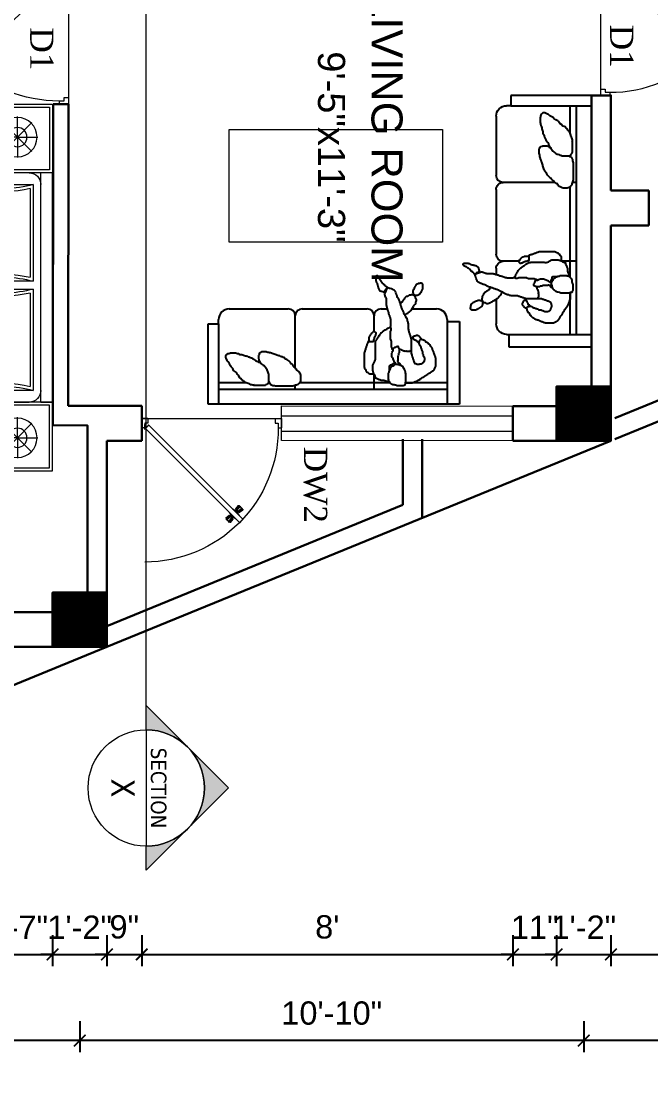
# Model space of a CAD drawing. Header units: inches. Extents: x -4737 to 13205, y 2479 to 13285.
# Drawn here: x -1993.8 to -1831.4, y 11170.8 to 11443 of the extents above; entities that cross this region are included whole.
import ezdxf
from ezdxf.enums import TextEntityAlignment as Align

# ---------------------------------------------------------------- set-up
doc = ezdxf.new("R2010")
doc.units = ezdxf.units.IN
doc.header["$MEASUREMENT"] = 0
doc.linetypes.add('HIDDEN2', pattern=[0.1875, 0.125, -0.0625])
for name, color, linetype, lineweight in [('A-FURN', 9, 'Continuous', 5), ('hatch-.09', 8, 'Continuous', 9), ('interior wall', 10, 'Continuous', 13), ('Label', 7, 'Continuous', 13), ('ns_DIMS', 1, 'Continuous', 0), ('ns_DIMS @ 1', 1, 'Continuous', 0), ('ns_TEXT', 7, 'Continuous', 13), ('PUERTAS', 7, 'Continuous', 9), ('Text', 7, 'Continuous', 13), ('WALL', 12, 'Continuous', 30), ('wall2', 1, 'Continuous', 15), ('windoow', 4, 'Continuous', 5)]:
    doc.layers.add(name, color=color, linetype=linetype, lineweight=lineweight)
doc.layers.add('furniture', color=253, linetype='Continuous')
doc.styles.add('arial 1000', font='arial.ttf')
doc.styles.add('dim', font='arial.ttf', dxfattribs={"height": 7})
doc.styles.get("Standard").update_dxf_attribs({"font": 'arial.ttf'})
doc.styles.add('Tahoma', font='tahoma.ttf')
doc.dimstyles.new("1-8'", dxfattribs={"dimtxt": 6, "dimasz": 3, "dimexe": 3, "dimexo": 6, "dimgap": 4, "dimtad": 1, "dimdec": 0, "dimzin": 0, "dimdsep": 46, "dimlunit": 4, "dimtxsty": 'arial 1000', "dimblk": 'ARCHTICK', "dimcen": 8, "dimdle": 3, "dimclrt": 7, "dimazin": 0, "dimtfac": 1, "dimtdec": 0, "dimtix": 1, "dimtmove": 2, "dimatfit": 3, "dimfxl": 5, "dimfxlon": 1, "dimarcsym": 0})

# ---------------------------------------------------------------- blocks, each defined once
blk = doc.blocks.new('A$C3AED30AC')
at = {"layer": 'A-FURN', "color": 147, "linetype": 'ByBlock'}
for p, q in [((0, 1532.2), (0, 1982.2)), ((0, 1982.2), (450, 1982.2)), ((450, 1982.2), (1949.6, 1982.2)), ((450, 1982.2), (450, 1532.2)), ((450, 1906), (450, 1982.2)), ((1949.6, 1982.2), (1949.6, 1532.2)), ((2399.6, 1982.2), (1949.6, 1982.2)), ((2399.6, 1532.2), (2399.6, 1982.2)), ((450, 1906), (1949.6, 1906)), ((450, 155.2), (450, 1829.8)), ((1949.6, 1829.8), (1949.6, 159)), ((450, 1532.2), (0, 1532.2)), ((1949.6, 1532.2), (2399.6, 1532.2)), ((1869.6, 79), (526.2, 79))]:
    blk.add_line(p, q, dxfattribs=at)
at = {"layer": 'A-FURN', "color": 8}
for p, q in [((20, 1552.2), (20, 1962.2)), ((20, 1962.2), (430, 1962.2)), ((430, 1962.2), (430, 1552.2)), ((1969.6, 1962.2), (1969.6, 1552.2)), ((2379.6, 1962.2), (1969.6, 1962.2)), ((2379.6, 1552.2), (2379.6, 1962.2)), ((430, 1552.2), (20, 1552.2)), ((1969.6, 1552.2), (2379.6, 1552.2))]:
    blk.add_line(p, q, dxfattribs=at)
at = {"layer": 'A-FURN', "color": 5, "linetype": 'ByBlock'}
for p, q in [((216, 1752.2), (216, 1886.6)), ((2183.6, 1752.2), (2183.6, 1886.6)), ((216, 1752.2), (121, 1847.2)), ((216, 1752.2), (311.1, 1847.2)), ((526.2, 1855.2), (526.2, 1499.6)), ((1189.3, 1855.2), (526.2, 1855.2)), ((1189.3, 1499.6), (1189.3, 1855.2)), ((1873.4, 1855.2), (1240.1, 1855.2)), ((1240.1, 1855.2), (1240.1, 1499.6)), ((1873.4, 1499.6), (1873.4, 1855.2)), ((2183.6, 1752.2), (2088.5, 1847.2)), ((2183.6, 1752.2), (2278.6, 1847.2)), ((216, 1752.2), (81.7, 1752.2)), ((216, 1752.2), (121, 1657.2)), ((216, 1752.2), (216, 1752.2)), ((216, 1752.2), (216, 1752.2)), ((216, 1752.2), (216, 1752.2)), ((216, 1752.2), (350.4, 1752.2)), ((216, 1752.2), (216, 1617.8)), ((216, 1752.2), (311.1, 1657.2)), ((2183.6, 1752.2), (2049.2, 1752.2)), ((2183.6, 1752.2), (2088.5, 1657.2)), ((2183.6, 1752.2), (2317.9, 1752.2)), ((2183.6, 1752.2), (2183.6, 1752.2)), ((2183.6, 1752.2), (2183.6, 1752.2)), ((2183.6, 1752.2), (2183.6, 1752.2)), ((2183.6, 1752.2), (2278.6, 1657.2)), ((2183.6, 1752.2), (2183.6, 1617.8)), ((526.2, 1499.6), (1189.3, 1499.6)), ((1240.1, 1499.6), (1873.4, 1499.6)), ((1573.7, 1448.8), (1949.6, 1448.8)), ((996, 1263.6), (1949.6, 1263.6))]:
    blk.add_line(p, q, dxfattribs=at)
at = {"layer": 'A-FURN', "color": 9}
for p, q in [((1163.2, 1835.2), (552.3, 1835.2)), ((1847.3, 1835.2), (1266.2, 1835.2)), ((552.3, 1519.6), (1163.2, 1519.6)), ((1266.2, 1519.6), (1847.3, 1519.6))]:
    blk.add_line(p, q, dxfattribs=at)
at = {"layer": 'A-FURN', "color": 8, "linetype": 'Continuous'}
for p, q in [((1067, 1245.2), (1067, 79)), ((1079, 1252.8), (1079, 79)), ((1335, 1263.6), (1335, 79)), ((1347, 1263.6), (1347, 79)), ((1359, 1263.6), (1359, 79)), ((1372.1, 1263.6), (1372.1, 79)), ((1384.1, 1263.6), (1384.1, 79)), ((1639.9, 1263.6), (1639.9, 79)), ((1651.9, 1263.6), (1651.9, 79)), ((1663.9, 1263.6), (1663.9, 79)), ((1676.9, 1263.6), (1676.9, 79)), ((1688.9, 1263.6), (1688.9, 79)), ((1029.9, 1223.1), (1029.9, 79)), ((1041.9, 1230), (1041.9, 79)), ((1053.9, 1237.2), (1053.9, 79)), ((722, 1114.6), (722, 79)), ((734, 1114.6), (734, 79)), ((746, 1114.6), (746, 79)), ((759.1, 1117.1), (759.1, 79)), ((771.1, 1120.2), (771.1, 79)), ((450, 983.2), (1949.6, 983.2)), ((450, 971.2), (1949.6, 971.2)), ((450, 959.2), (1949.6, 959.2)), ((450, 949.8), (1949.6, 949.8)), ((450, 937.8), (1949.6, 937.8)), ((450, 713), (1949.6, 713)), ((450, 701), (1949.6, 701)), ((450, 689), (1949.6, 689)), ((450, 679.6), (1949.6, 679.6)), ((450, 667.6), (1949.6, 667.6)), ((450, 431.1), (1949.6, 431.1)), ((450, 419.1), (1949.6, 419.1)), ((450, 407.1), (1949.6, 407.1)), ((450, 397.7), (1949.6, 397.7)), ((450, 385.7), (1949.6, 385.7))]:
    blk.add_line(p, q, dxfattribs=at)
at = {"layer": 'A-FURN', "color": 5, "linetype": 'ByBlock'}
for centre, radius in [((216, 1752.2), 128.5), ((2183.6, 1752.2), 128.5), ((216, 1752.2), 62.8), ((2183.6, 1752.2), 62.8)]:
    blk.add_circle(centre, radius, dxfattribs=at)
at = {"layer": 'A-FURN', "color": 147, "linetype": 'ByBlock'}
for centre, radius, start, end in [((526.2, 1829.8), 76.2, 90, 180), ((1873.4, 1829.8), 76.2, 0, 90), ((526.2, 155.2), 76.2, 180, 270), ((1869.6, 159), 80, 270, 0)]:
    blk.add_arc(centre, radius, start, end, dxfattribs=at)
at = {"layer": 'A-FURN', "color": 5, "linetype": 'ByBlock'}
for centre, radius, start, end in [((-83.4, 1677.4), 635, 343.7398, 16.2602), ((1798.9, 1677.4), 635, 163.73979, 196.26021), ((630.5, 1677.4), 635, 343.7398, 16.2602), ((2483, 1677.4), 635, 163.73979, 196.26021), ((193.9, 4688.5), 3422.4, 274.28895, 287.24996), ((1638.5, 177.4), 1271.4, 90.35642, 119.03891), ((1572.9, -870.3), 2319.1, 89.98014, 99.03119), ((485.1, 1886.5), 802.9, 267.49694, 311.91323)]:
    blk.add_arc(centre, radius, start, end, dxfattribs=at)
at = {"layer": 'A-FURN', "color": 9}
for centre, start, end in [((-83.4, 1677.4), 346.05939, 13.94061), ((1798.9, 1677.4), 166.05939, 193.94061), ((630.5, 1677.4), 346.05939, 13.94061), ((2483, 1677.4), 166.05939, 193.94061)]:
    blk.add_arc(centre, 655, start, end, dxfattribs=at)
blk = doc.blocks.new('3ft')
at = {"layer": 'PUERTAS', "color": 2}
for p, q in [((1.01, 2.52), (25.23, 26.74)), ((26.05, 25.92), (1.77, 1.64)), ((21.99, 26.11), (21.98, 26.13)), ((26.05, 25.92), (25.23, 26.74)), ((25.42, 22.68), (25.43, 22.67)), ((0, 2.4), (0, 0)), ((0.72, 2.4), (0, 2.4)), ((1.6, 0), (0, 0)), ((0.72, 1.52), (0.72, 2.44)), ((0.8, 1.52), (0.72, 1.52)), ((0.8, 1.52), (0.8, 2.41)), ((0.8, 1.2), (0.8, 1.52)), ((1.6, 1.2), (0.8, 1.2)), ((1.57, 1.84), (0.94, 2.47)), ((1.63, 1.89), (0.97, 2.55)), ((1.63, 1.89), (1.57, 1.84)), ((1.77, 1.64), (1.57, 1.84)), ((1.6, 0), (1.6, 1.2)), ((34.4, 0), (34.4, 1.2)), ((34.4, 1.2), (35.2, 1.2)), ((34.4, 0), (36, 0)), ((35.2, 1.2), (35.2, 2.4)), ((35.2, 2.4), (36, 2.4)), ((36, 0), (36, 2.4))]:
    blk.add_line(p, q, dxfattribs=at)
at = {"layer": 'PUERTAS', "color": 8}
for p, q in [((22.57, 24.94), (21.65, 25.68)), ((22.63, 24.99), (21.69, 25.75)), ((22.74, 25.1), (21.84, 25.9)), ((22.13, 26.28), (21.98, 26.13)), ((22.88, 25.24), (22.01, 26.06)), ((22.13, 26.28), (22.27, 26.42)), ((22.29, 26.41), (22.27, 26.42)), ((23.16, 25.52), (22.34, 26.39)), ((23.3, 25.66), (22.5, 26.56)), ((23.41, 25.77), (22.65, 26.71)), ((22.69, 24.32), (23.02, 24.83)), ((23.46, 25.83), (22.72, 26.75)), ((22.95, 24.96), (22.84, 25.07)), ((22.98, 24.99), (22.86, 25.1)), ((23.03, 25.04), (22.91, 25.15)), ((22.91, 24.53), (23.1, 24.91)), ((23.11, 25.12), (22.99, 25.23)), ((23.13, 24.76), (23.18, 24.99)), ((23.28, 25.3), (23.17, 25.41)), ((23.36, 25.37), (23.25, 25.49)), ((23.31, 24.94), (23.28, 25.08)), ((23.41, 25.43), (23.3, 25.54)), ((23.46, 25.09), (23.32, 25.13)), ((23.44, 25.45), (23.33, 25.56)), ((23.64, 25.27), (23.41, 25.22)), ((23.87, 25.49), (23.49, 25.3)), ((24.08, 25.71), (23.57, 25.38)), ((24.8, 24.56), (24.61, 24.18)), ((25.02, 24.77), (24.68, 24.26)), ((23.63, 23.38), (24.14, 23.72)), ((23.84, 23.6), (24.22, 23.79)), ((24.07, 23.82), (24.3, 23.88)), ((24.25, 24), (24.39, 23.97)), ((24.25, 23.26), (24.99, 22.34)), ((24.27, 23.64), (24.38, 23.53)), ((24.3, 23.67), (24.41, 23.56)), ((24.3, 23.32), (25.06, 22.38)), ((24.35, 23.72), (24.46, 23.61)), ((24.4, 24.15), (24.43, 24.01)), ((24.41, 23.43), (25.2, 22.53)), ((24.43, 23.8), (24.54, 23.69)), ((24.58, 24.33), (24.52, 24.1)), ((24.55, 23.57), (25.37, 22.7)), ((24.6, 23.97), (24.72, 23.86)), ((24.68, 24.05), (24.79, 23.94)), ((24.73, 24.1), (24.85, 23.99)), ((24.76, 24.13), (24.87, 24.02)), ((24.83, 23.85), (25.7, 23.03)), ((24.97, 23.99), (25.87, 23.2)), ((25.08, 24.1), (26.02, 23.34)), ((25.14, 24.15), (26.06, 23.41)), ((25.58, 22.82), (25.43, 22.67)), ((25.58, 22.82), (25.73, 22.97)), ((25.72, 22.98), (25.73, 22.97)), ((0, 0), (36, 0))]:
    blk.add_line(p, q, dxfattribs=at)
at = {"layer": 'PUERTAS', "color": 1}
for p, q in [((21.67, 25.73), (22.17, 26.23)), ((22.49, 24.95), (21.67, 25.61)), ((21.7, 25.82), (22.14, 26.26)), ((21.73, 25.79), (21.7, 25.82)), ((22.58, 26.7), (22.14, 26.26)), ((22.67, 26.73), (22.17, 26.23)), ((22.61, 26.67), (22.58, 26.7)), ((22.6, 24.96), (23.02, 25.38)), ((22.61, 24.25), (22.92, 24.72)), ((22.7, 25.07), (22.71, 25.06)), ((23.45, 25.91), (22.79, 26.73)), ((22.82, 25.06), (23.08, 25.32)), ((22.94, 24.95), (22.83, 25.07)), ((22.92, 24.72), (22.92, 24.72)), ((22.93, 24.94), (23.19, 25.21)), ((22.93, 24.84), (22.93, 24.83)), ((23.44, 25.81), (23.02, 25.38)), ((23.34, 25.58), (23.08, 25.32)), ((23.46, 25.47), (23.19, 25.21)), ((23.33, 25.7), (23.34, 25.69)), ((23.45, 25.46), (23.33, 25.57)), ((23.57, 25.47), (23.57, 25.47)), ((24.15, 25.79), (23.68, 25.48)), ((23.68, 25.48), (23.68, 25.48)), ((24.27, 25.78), (24.26, 25.79)), ((25.1, 24.84), (24.79, 24.38)), ((25.09, 24.96), (25.1, 24.95)), ((22.62, 24.13), (22.61, 24.14)), ((23.44, 23.31), (23.45, 23.3)), ((23.56, 23.3), (24.03, 23.61)), ((24.03, 23.61), (24.03, 23.62)), ((24.14, 23.62), (24.14, 23.62)), ((24.25, 23.62), (24.51, 23.89)), ((24.26, 23.29), (24.69, 23.71)), ((24.26, 23.63), (24.37, 23.52)), ((24.26, 23.18), (24.92, 22.37)), ((24.37, 23.52), (24.63, 23.77)), ((24.37, 23.4), (24.37, 23.4)), ((24.78, 24.15), (24.51, 23.89)), ((24.89, 24.03), (24.63, 23.77)), ((25.11, 24.14), (24.69, 23.71)), ((24.77, 24.14), (24.88, 24.03)), ((24.79, 24.38), (24.78, 24.37)), ((24.78, 24.26), (24.78, 24.26)), ((25, 24.03), (25, 24.03)), ((25.04, 22.36), (25.54, 22.86)), ((25.1, 22.42), (25.13, 22.39)), ((25.13, 22.39), (25.57, 22.83)), ((25.22, 24.14), (26.03, 23.48)), ((26.04, 23.37), (25.54, 22.86)), ((26.01, 23.27), (25.57, 22.83)), ((25.98, 23.3), (26.01, 23.27))]:
    blk.add_line(p, q, dxfattribs=at)
at = {"layer": 'PUERTAS', "color": 2}
for radius in [0.155, 0.0752]:
    blk.add_circle((0.82, 2.56), radius, dxfattribs=at)
at = {"layer": 'PUERTAS', "color": 8}
blk.add_arc((0.82, 2.56), 34.38, 359.7285, 90.0333, dxfattribs=at)
at = {"layer": 'PUERTAS', "color": 1}
for centre, start, end in [((22.54, 25.01), 231.0764, 315), ((22.73, 26.68), 38.9236, 135), ((22.77, 25.12), 225, 315), ((22.99, 24.89), 135, 219.7428), ((22.87, 24.78), 315, 39.7428), ((23.28, 25.63), 315, 45), ((23.39, 25.86), 315, 38.9236), ((23.51, 25.41), 50.2572, 135), ((23.62, 25.53), 230.2572, 315), ((24.2, 25.73), 45, 135), ((25.04, 24.89), 315, 45), ((22.67, 24.2), 135, 225), ((23.51, 23.36), 225, 315), ((24.09, 23.56), 50.2572, 135), ((24.2, 23.68), 230.2572, 315), ((24.32, 23.23), 135, 218.9236), ((24.42, 23.46), 135, 225), ((24.84, 24.31), 135, 219.7428), ((24.72, 24.21), 315, 39.7428), ((24.94, 23.98), 45, 135), ((24.98, 22.42), 218.9236, 315), ((25.17, 24.08), 51.0764, 135), ((25.98, 23.42), 315, 51.0764)]:
    blk.add_arc(centre, 0.08, start, end, dxfattribs=at)
blk = doc.blocks.new('*U36')
at = {"color": 3}
blk.add_blockref('3ft', (0, 0), dxfattribs=at)
blk = doc.blocks.new('*U20')
at = {"layer": 'furniture'}
for p, q in [((33.88, 8.71), (105.88, 8.71)), ((33.88, -14.98), (33.88, 8.71)), ((37.47, -14.98), (37.47, 8.71)), ((102.92, -14.33), (102.92, 8.71)), ((105.88, 8.71), (105.88, -14.33)), ((37.47, 4.47), (102.92, 4.47)), ((58.38, 4.47), (58.38, 0.21)), ((80.97, 4.47), (80.97, 3.23)), ((37.47, 2.64), (49.4, 2.64)), ((53.77, 2.64), (79.7, 2.64)), ((88.32, 2.64), (88.61, 2.64)), ((94.94, 2.64), (102.92, 2.64)), ((80.97, -1.69), (80.97, -16.56)), ((58.38, -12.07), (58.38, -16.56)), ((37.47, -14.98), (33.88, -14.98)), ((37.47, -15.56), (37.47, -14.98)), ((105.88, -14.33), (102.92, -14.33)), ((102.92, -14.33), (102.92, -15.56)), ((47.52, -18.56), (40.47, -18.56)), ((56.38, -18.56), (54.61, -18.56)), ((78.97, -18.56), (60.38, -18.56)), ((99.92, -18.56), (82.97, -18.56))]:
    blk.add_line(p, q, dxfattribs=at)
for points in [[(49.41, 2.68), (49.35, 2.5), (49.3, 2.28), (49.24, 2.05), (49.24, 0), (49.35, -0.23), (49.41, -0.46), (49.52, -0.8), (49.58, -1.03), (49.69, -1.25), (49.75, -1.48), (49.87, -1.54), (49.98, -1.77), (50.09, -1.82), (50.09, -1.94), (50.21, -2.05), (50.32, -2.17), (50.43, -2.22), (50.55, -2.28), (50.66, -2.34), (50.78, -2.39), (50.89, -2.39), (51, -2.45), (51.12, -2.51), (51.23, -2.51), (51.34, -2.56), (51.46, -2.56), (51.63, -2.62), (51.74, -2.68), (52.31, -2.68), (52.43, -2.62), (52.65, -2.51), (52.77, -2.39), (52.99, -2.22), (53.11, -2.22), (53.22, -2.17), (53.34, -2.05), (53.45, -1.99), (53.56, -1.88), (53.62, -1.77), (53.73, -1.54), (53.91, -1.25), (53.96, -1.08), (54.08, -0.86), (54.13, -0.63), (54.13, -0.4), (54.3, -0.17), (54.3, 1.59), (54.25, 1.82), (54.25, 2.05), (54.13, 2.11), (54.08, 2.22), (53.96, 2.45), (53.91, 2.56), (53.79, 2.62), (53.68, 2.73), (53.45, 2.9), (53.22, 3.02), (52.99, 3.07), (52.6, 3.07), (52.37, 3.13), (52.2, 3.19), (51.97, 3.3), (51.8, 3.36), (50.04, 3.36), (49.81, 3.24), (49.69, 3.19), (49.58, 3.19), (49.47, 3.13), (49.41, 2.68)], [(88.54, 2.26), (88.41, 2.4), (88.34, 2.6), (88.28, 2.73), (88.08, 3), (87.94, 3.13), (87.81, 3.13), (87.61, 3.27), (87.41, 3.33), (87.14, 3.33), (86.87, 3.4), (86.61, 3.47), (81.66, 3.47), (81.4, 3.4), (81.13, 3.27), (80.86, 3.2), (80.6, 3.13), (80.39, 3.07), (80.13, 3), (79.86, 2.73), (79.73, 2.67), (79.59, 2.53), (79.46, 2.33), (79.39, 2.06), (79.33, 1.8), (79.33, 0.59), (79.39, 0.39), (79.46, 0.13), (79.66, -0.21), (79.79, -0.41), (79.99, -0.68), (80.26, -0.88), (80.53, -1.01), (80.66, -1.28), (80.86, -1.55), (81.06, -1.81), (81.33, -1.95), (81.53, -2.21), (81.66, -2.55), (81.86, -2.75), (82.2, -2.88), (82.33, -3.22), (82.53, -3.42), (82.8, -3.69), (83.07, -3.89), (83.4, -4.09), (83.67, -4.22), (83.93, -4.35), (84.14, -4.62), (84.34, -4.62), (84.6, -4.82), (84.87, -4.89), (85.14, -4.96), (85.4, -5.09), (85.67, -5.16), (85.94, -5.22), (86.21, -5.29), (86.47, -5.42), (86.74, -5.56), (87.01, -5.62), (87.27, -5.69), (87.54, -5.82), (87.81, -5.89), (88.08, -5.96), (88.34, -6.03), (88.54, -6.09), (88.81, -6.09), (89.08, -6.16), (89.34, -6.23), (89.55, -6.23), (89.81, -6.29), (90.35, -6.29), (90.61, -6.23), (90.81, -6.09), (91.01, -6.03), (91.15, -5.89), (91.28, -5.76), (91.35, -5.42), (91.48, -5.22), (91.48, -4.29), (91.42, -4.15), (91.42, -3.95), (91.35, -3.69), (91.21, -3.62), (91.15, -3.49), (91.08, -3.35), (90.95, -3.15), (90.88, -3.02), (90.75, -2.75)], [(92.68, 3.2), (92.88, 3.27), (93.15, 3.27), (93.42, 3.2), (93.69, 3.13), (93.95, 3), (94.22, 2.87), (94.49, 2.8), (94.75, 2.73), (95.02, 2.6), (95.22, 2.53), (95.49, 2.4), (95.69, 2.13), (95.96, 1.93), (96.22, 1.86), (96.42, 1.66), (96.56, 1.4), (96.83, 1.19), (97.09, 0.66), (97.29, 0.39), (97.56, 0.19), (97.83, -0.34), (98.09, -0.54), (98.36, -0.74), (98.63, -0.94), (98.9, -1.48), (99.1, -1.75), (99.3, -2.01), (99.5, -2.28), (99.7, -2.62), (99.83, -2.82), (100.03, -3.15), (100.23, -3.42), (100.36, -3.62), (100.5, -3.82), (100.57, -4.09), (100.7, -4.22), (100.77, -4.42), (100.9, -4.62), (100.9, -5.16), (100.63, -5.49), (100.5, -5.62), (100.23, -5.76), (100.03, -5.82), (99.76, -5.89), (99.56, -5.96), (98.09, -5.96), (97.83, -5.89), (97.56, -5.82), (97.36, -5.76), (97.03, -5.62), (96.83, -5.56), (96.56, -5.49), (96.29, -5.49), (96.02, -5.42), (95.76, -5.29), (95.49, -5.22), (95.22, -5.16), (95.02, -5.16), (94.75, -5.02), (94.49, -4.82), (94.29, -4.82), (93.95, -4.69), (93.75, -4.62), (93.49, -4.55), (93.15, -4.29), (92.88, -4.15), (92.62, -3.95), (92.35, -3.75), (92.02, -3.62), (91.82, -3.55), (91.48, -3.35), (91.21, -3.28), (91.01, -3.08), (90.75, -2.95), (90.48, -2.68), (90.15, -2.48), (89.88, -2.35), (89.68, -2.08), (89.48, -1.88), (89.34, -1.61), (89.14, -1.35), (89.08, -1.08), (89.01, -0.88), (88.94, -0.61), (88.81, -0.34), (88.74, -0.08), (88.68, 0.13), (88.61, 0.39), (88.61, 2.67), (88.68, 2.8), (88.94, 2.87), (89.21, 3.07), (89.41, 3.2), (89.61, 3.33), (92.82, 3.33), (93.02, 3.27)], [(49.35, 2.64), (49.2, 2.64), (49, 2.59), (47.46, 2.59), (47.26, 2.49), (47.11, 2.49), (46.96, 2.39), (46.77, 2.34), (46.57, 2.24), (46.42, 2.19), (46.22, 2.14), (46.07, 2.04), (45.92, 1.95), (45.72, 1.85), (45.52, 1.75), (45.37, 1.7), (45.18, 1.5), (44.98, 1.4), (44.78, 1.25), (44.58, 1.1), (44.33, 0.95), (44.13, 0.85), (43.94, 0.7), (43.79, 0.6), (43.54, 0.45), (43.39, 0.36), (43.14, 0.21), (42.94, 0.11), (42.74, -0.04), (42.59, -0.19), (42.4, -0.29), (42.2, -0.39), (42, -0.54), (41.8, -0.64), (41.65, -0.79), (41.4, -0.94), (41.2, -1.14), (41.1, -1.33), (40.96, -1.58), (40.86, -1.78), (40.81, -1.98), (40.71, -2.18), (40.66, -2.38), (40.66, -4.42), (40.76, -4.61), (40.81, -4.81), (40.86, -5.01), (40.96, -5.21), (41.01, -5.36), (41.1, -5.56), (41.15, -5.76), (41.25, -5.96), (41.3, -6.16), (41.4, -6.35), (41.5, -6.55), (41.55, -6.75), (41.6, -6.9), (41.65, -7.1), (41.85, -7.5), (42, -7.7), (42.1, -7.85), (42.2, -8.04), (42.35, -8.24), (42.59, -8.44), (42.79, -8.54), (42.89, -8.74), (43.04, -8.84), (43.24, -8.94), (43.54, -9.04), (43.54, -9.19), (43.69, -9.34), (43.84, -9.49), (44.03, -9.54), (44.23, -9.63), (44.38, -9.68), (44.58, -9.73), (44.83, -9.78), (45.13, -9.78), (45.33, -9.54), (45.42, -9.39), (45.47, -9.19), (45.52, -8.99), (45.57, -8.84), (45.52, -8.64), (45.42, -8.44), (45.23, -8.19), (45.18, -7.99), (45.08, -7.8), (45.03, -7.6), (44.98, -7.4), (44.88, -7.2), (44.83, -7), (44.78, -6.85), (44.73, -6.65), (44.63, -6.45), (44.53, -6.25), (44.48, -6.06), (44.48, -5.71), (44.33, -5.51), (44.33, -5.31), (44.28, -5.16), (44.23, -4.96), (44.08, -4.86), (44.03, -4.66), (43.98, -4.52), (43.98, -4.02), (44.03, -3.82), (44.08, -3.62), (44.13, -3.42), (44.28, -3.12), (44.48, -3.02), (44.68, -2.88), (44.93, -2.78), (45.08, -2.73), (45.28, -2.73), (45.47, -2.63), (45.87, -2.63), (46.02, -2.68), (46.22, -2.73), (46.42, -2.83), (46.57, -2.88), (46.72, -3.07), (46.81, -3.27), (46.91, -3.47), (46.96, -3.67), (47.01, -3.87), (47.06, -4.07), (47.16, -4.27), (47.21, -4.47), (47.26, -4.61), (47.36, -4.81), (47.41, -5.01), (47.46, -5.16), (47.51, -5.36), (47.61, -5.61), (47.66, -5.86), (47.66, -9.93), (47.71, -10.13), (47.76, -10.33), (47.81, -10.53), (47.91, -10.73), (47.96, -10.93), (48.01, -11.13), (48.11, -11.32), (48.16, -11.52), (48.21, -11.67), (48.3, -11.92), (48.35, -12.07), (48.4, -12.27), (48.45, -12.47), (48.45, -12.62), (48.5, -12.82), (48.5, -14.31), (48.6, -14.55), (48.6, -14.75), (48.75, -14.95), (48.8, -15.15), (48.8, -15.35), (48.85, -15.5), (48.9, -15.65), (48.95, -15.8), (49.05, -15.95), (49.15, -16.14), (49.3, -16.39), (49.45, -16.59), (49.5, -16.79), (49.65, -16.99), (49.74, -17.19), (49.84, -17.39), (49.89, -17.59), (50.04, -17.79), (50.09, -17.93), (50.19, -18.18), (50.29, -18.38), (50.34, -18.53), (50.39, -18.73), (50.49, -18.93), (50.54, -19.13), (50.59, -19.33), (50.69, -19.52), (50.74, -19.72), (50.79, -19.92), (50.84, -20.12), (50.94, -20.32), (50.99, -20.52), (51.04, -20.72), (51.23, -21.11), (51.33, -21.31), (51.43, -21.46), (51.63, -21.86), (51.73, -22.06), (51.78, -22.26), (51.83, -22.46), (51.93, -22.66), (51.98, -22.85), (52.03, -23), (52.13, -23.2), (52.28, -23.5), (52.43, -23.75), (52.62, -23.9), (52.82, -24.05), (53.07, -24.2), (53.22, -24.2), (53.42, -24.3), (53.82, -24.4), (54.01, -24.44), (54.16, -24.49), (54.41, -24.59), (54.66, -24.79), (54.86, -24.89), (55.01, -24.99), (55.16, -25.19), (55.26, -25.39), (55.45, -25.49), (55.55, -25.69), (55.95, -25.89), (56.05, -26.08), (56.25, -26.28), (56.4, -26.48), (56.45, -26.68), (56.6, -26.88), (56.75, -27.08), (56.8, -27.28), (56.89, -27.48), (56.99, -27.63), (57.09, -27.87), (57.34, -28.02), (57.49, -28.07), (57.64, -28.07), (57.79, -27.92), (57.84, -27.72), (57.89, -27.53), (57.89, -26.78), (57.84, -26.58), (57.79, -26.43), (57.74, -26.23), (57.59, -26.04), (57.54, -25.89), (57.49, -25.69), (57.39, -25.49), (57.39, -25.29), (57.34, -25.14), (57.29, -24.94), (57.24, -24.74), (57.19, -24.59), (57.14, -24.4), (57.04, -24.25), (56.94, -24.05), (56.8, -23.85), (56.65, -23.75), (56.4, -23.65), (56.25, -23.6), (56, -23.55), (55.7, -23.35), (55.5, -23.5), (55.36, -23.65), (55.16, -23.95), (55.06, -24.2), (54.86, -24.44), (54.66, -24.59), (54.71, -24.4), (54.86, -24.2), (54.96, -23.95), (55.06, -23.75), (55.06, -23.6), (55.21, -23.3), (55.26, -23.1), (55.36, -22.95), (55.36, -22.56), (55.31, -22.41), (55.26, -22.26), (55.16, -22.06), (55.11, -21.86), (55.01, -21.71), (54.96, -21.56), (54.96, -21.41), (54.91, -21.26), (54.91, -19.62), (54.86, -19.43), (54.81, -19.23), (54.76, -19.03), (54.71, -18.83), (54.61, -18.63), (54.61, -18.48), (54.51, -18.23), (54.46, -18.03), (54.41, -17.83), (54.36, -17.69), (54.26, -17.54), (54.26, -17.19), (54.16, -16.99), (54.16, -16.84), (54.01, -16.64), (53.92, -16.39), (53.87, -16.24), (53.82, -16.05), (53.77, -15.85), (53.72, -15.65), (53.67, -15.45), (53.67, -13.76), (53.72, -13.51), (53.96, -13.26), (54.21, -13.06), (54.41, -12.96), (54.61, -12.91), (54.81, -12.77), (54.96, -12.62), (55.16, -12.52), (55.31, -12.47), (55.45, -12.37), (55.7, -12.22), (55.9, -12.07), (56.1, -11.92), (56.35, -11.72), (56.55, -11.47), (56.65, -11.32), (56.84, -11.13), (56.94, -10.88), (57.09, -10.73), (57.19, -10.48), (57.39, -10.28), (57.54, -10.08), (57.64, -9.88), (57.74, -9.73), (57.84, -9.54), (57.94, -9.39), (58.04, -9.19), (58.04, -8.79), (58.09, -8.64), (58.09, -4.81), (58.04, -4.57), (58.04, -4.17), (58.09, -4.02), (58.14, -3.87), (58.23, -3.62), (58.38, -3.42), (58.48, -3.22), (58.58, -3.02), (58.68, -2.88), (58.78, -2.63), (58.83, -2.43), (58.83, -0.94), (58.78, -0.74), (58.73, -0.59), (58.68, -0.39), (58.63, -0.24), (58.48, 0.01), (58.48, 0.16), (59.13, 0.16), (59.28, 0.11), (59.63, 0.11), (59.82, 0.01), (60.07, -0.24), (60.32, -0.34), (60.47, -0.59), (60.62, -0.74), (60.67, -0.89), (60.82, -1.19), (60.92, -1.33), (61.02, -1.53), (61.07, -1.68), (61.11, -1.88), (61.11, -6.06), (61.07, -6.21), (60.97, -6.45), (60.92, -6.6), (60.87, -6.8), (60.77, -7), (60.72, -7.2), (60.62, -7.4), (60.57, -7.6), (60.52, -7.8), (60.42, -7.99), (60.37, -8.19), (60.32, -8.39), (60.27, -8.54), (60.22, -8.74), (60.12, -8.94), (60.12, -9.14), (59.97, -9.19), (59.77, -9.24), (59.63, -9.19), (59.48, -9.19), (59.18, -9.24), (58.73, -9.24), (58.53, -9.34), (58.48, -9.54), (58.43, -9.73), (58.33, -9.93), (58.28, -10.13), (58.23, -10.33), (58.19, -10.53), (58.09, -10.68), (57.99, -10.88), (57.89, -11.03), (57.84, -11.27), (57.79, -11.47), (57.74, -11.67), (57.84, -11.82), (58.14, -11.97), (58.28, -12.07), (58.43, -12.07), (58.68, -11.97), (58.83, -11.82), (59.08, -11.62), (59.23, -11.47), (59.38, -11.27), (59.53, -11.03), (59.63, -10.88), (59.77, -10.68), (59.82, -10.53), (59.87, -10.38), (59.87, -9.44), (60.07, -9.14), (60.12, -9.09)], [(58.52, 0.17), (58.4, 0.17), (58.27, 0.42), (58.21, 0.61), (58.15, 0.86), (58.08, 0.99), (58.02, 1.17), (57.77, 1.3), (57.58, 1.3), (57.46, 1.36), (57.15, 1.55), (57.02, 1.61), (56.83, 1.67), (56.71, 1.67), (56.52, 1.74), (56.34, 1.86), (55.59, 1.86), (55.27, 1.92), (55.02, 2.05), (54.9, 2.11), (54.65, 2.11), (54.52, 2.17), (54.09, 2.17)], [(53.93, -1.17), (53.96, -1.58), (53.96, -2.27), (53.9, -2.39), (53.65, -2.58), (53.52, -2.58), (53.4, -2.64), (53.15, -2.77), (52.9, -2.89), (52.77, -2.89), (52.65, -3.02), (52.27, -3.02), (52.27, -3.14), (52.52, -3.33), (52.65, -3.58), (52.77, -3.77), (52.84, -4.02), (52.96, -4.27), (53.09, -4.52), (53.15, -4.64), (53.21, -4.77), (53.27, -4.95), (53.27, -5.83), (53.21, -6.14), (53.15, -6.33), (52.96, -6.58), (52.9, -6.77), (52.9, -7.08), (52.84, -7.27), (52.59, -7.46), (52.34, -7.58), (52.15, -7.64), (51.96, -7.77), (51.84, -7.83), (51.59, -7.89), (51.46, -7.64), (51.4, -7.46), (51.27, -7.21), (51.21, -7.02), (51.15, -6.77), (51.15, -6.33), (51.21, -6.02), (51.34, -5.77), (51.4, -5.52), (51.52, -5.14), (51.59, -4.95), (51.59, -3.89), (51.65, -3.58), (51.59, -3.45), (51.59, -3.33), (51.52, -3.2), (51.4, -3.2), (51.34, -3.08), (51.21, -3.02), (51.09, -3.02), (51.03, -2.89), (50.96, -2.77), (50.84, -2.64), (50.84, -2.39)], [(45.59, -8.79), (45.84, -9.02), (45.96, -9.27), (46.15, -9.39), (46.28, -9.39), (46.46, -9.52), (46.59, -9.58), (46.71, -9.64), (46.9, -9.71), (47.03, -9.77), (47.03, -9.89), (47.09, -10.02), (47.15, -10.27), (47.15, -10.64), (47.03, -10.71), (46.9, -10.83), (46.71, -10.89), (46.46, -10.96), (46.21, -11.08), (45.96, -11.08), (45.71, -10.96), (45.59, -10.83), (45.47, -10.71), (45.34, -10.58), (45.28, -10.46), (45.15, -10.33), (45.03, -10.21), (45.03, -10.08), (45.13, -9.78)], [(51.15, -7.21), (51.03, -7.14), (50.96, -7.02), (50.65, -6.96), (50.53, -6.89), (50.28, -6.71), (50.03, -6.64), (49.9, -6.58), (49.65, -6.52), (49.46, -6.46), (49.15, -6.52), (48.96, -6.46), (48.21, -6.46), (48.09, -6.58), (47.96, -6.58), (47.84, -6.71), (47.71, -6.77), (47.65, -6.89)], [(53.7, -13.29), (53.64, -13.17), (53.58, -12.93), (53.58, -12.51), (53.64, -12.27), (53.76, -12.09), (53.76, -9.88), (53.64, -9.82), (53.58, -9.52), (53.46, -9.34), (53.46, -7.66), (53.4, -7.48), (53.28, -7.42), (53.28, -7.18), (53.22, -7.06), (53.16, -6.94), (53.04, -6.94), (52.98, -6.88)], [(49.59, -16.71), (49.34, -16.96), (49.09, -17.15), (48.96, -17.21), (48.71, -17.34), (48.59, -17.46), (48.28, -17.71), (48.03, -17.9), (47.78, -18.09), (47.65, -18.34), (47.59, -18.46), (47.46, -18.65), (47.34, -18.77), (47.09, -19.27), (46.96, -19.46), (46.9, -19.59), (46.71, -19.84), (46.65, -19.96), (46.46, -20.21), (46.4, -20.46), (46.28, -20.71), (46.21, -20.96), (46.21, -21.21), (46.34, -21.34), (46.34, -21.46), (46.46, -21.59), (46.53, -21.71), (46.53, -21.96), (46.59, -22.09), (46.65, -22.21), (46.78, -22.34), (46.96, -22.65), (47.09, -22.9), (47.09, -23.03), (47.15, -23.28), (47.15, -23.71), (47.09, -23.96), (46.96, -24.21), (46.84, -24.46), (46.78, -24.65), (46.65, -24.84), (46.59, -24.96), (46.46, -25.21), (46.21, -25.53), (46.21, -25.65), (46.09, -25.65), (46.03, -25.78), (45.78, -25.84), (45.65, -25.9), (45.4, -25.96), (45.28, -25.96), (45.09, -26.03), (44.84, -26.03), (44.72, -25.96), (44.65, -25.71), (44.53, -25.59), (44.47, -25.34), (44.47, -24.59), (44.53, -24.34), (44.65, -24.15), (44.72, -23.9), (44.84, -23.71), (44.9, -23.53), (45.03, -23.28), (45.22, -22.96), (45.4, -22.71), (45.53, -22.65), (45.78, -22.46), (46.03, -22.4), (46.65, -22.4), (46.78, -22.46), (46.9, -22.53), (47.15, -22.53), (47.28, -22.59), (47.78, -22.59), (47.9, -22.53), (48.09, -22.53), (48.34, -22.46), (48.65, -22.28), (48.9, -22.15), (49.15, -22.15), (49.28, -22.03), (49.59, -21.78), (49.65, -21.65), (49.78, -21.4), (49.9, -21.21), (50.03, -21.09), (50.15, -20.9), (50.21, -20.77), (50.34, -20.65), (50.34, -20.52), (50.46, -20.52), (50.53, -20.4), (50.65, -20.4), (50.71, -20.27), (50.84, -20.15)]]:
    blk.add_lwpolyline(points, dxfattribs=at)
for centre, radius, start, end in [((40.47, -15.56), 3, 180, 270), ((56.38, -16.56), 2, 270, 0), ((60.38, -16.56), 2, 180, 270), ((78.97, -16.56), 2, 270, 0), ((82.97, -16.56), 2, 180, 270), ((99.92, -15.56), 3, 270, 0)]:
    blk.add_arc(centre, radius, start, end, dxfattribs=at)
blk = doc.blocks.new('_ArchTick')
at = {"color": 0, "const_width": 0.15}
blk.add_lwpolyline([(-0.5, -0.5), (0.5, 0.5)], dxfattribs=at)
blk = doc.blocks.new('*D1002')
at = {"layer": 'Defpoints', "color": 0, "transparency": 16777216}
for p in [(-2004.67, 11281.77), (-1985.67, 11281.77), (-1985.67, 11202.56)]:
    blk.add_point(p, dxfattribs=at)
at = {"layer": 'ns_DIMS', "color": 0, "lineweight": -2, "transparency": 16777216}
for p, q in [((-2004.67, 11207.56), (-2004.67, 11199.56)), ((-1985.67, 11207.56), (-1985.67, 11199.56)), ((-2004.67, 11202.56), (-2007.67, 11202.56)), ((-2004.67, 11202.56), (-1985.67, 11202.56)), ((-1985.67, 11202.56), (-1982.67, 11202.56))]:
    blk.add_line(p, q, dxfattribs=at)
at = {"layer": 'ns_DIMS', "color": 0, "lineweight": -2, "transparency": 16777216, "xscale": 3, "yscale": 3, "zscale": 3}
blk.add_blockref('_ArchTick', (-2004.67, 11202.56), dxfattribs=at)
at = {"layer": 'ns_DIMS', "color": 0, "lineweight": -2, "transparency": 16777216, "xscale": 3, "yscale": 3, "zscale": 3, "rotation": 180}
blk.add_blockref('_ArchTick', (-1985.67, 11202.56), dxfattribs=at)
at = {"layer": 'ns_DIMS', "color": 7, "transparency": 16777216, "insert": (-1995.17, 11209.57), "char_height": 6, "attachment_point": 5, "style": 'arial 1000'}
blk.add_mtext('1\'-7"', dxfattribs=at)
blk = doc.blocks.new('*D1003')
at = {"layer": 'Defpoints', "color": 0, "transparency": 16777216}
for p in [(-1985.67, 11281.77), (-1971.67, 11281.77), (-1971.67, 11202.56)]:
    blk.add_point(p, dxfattribs=at)
at = {"layer": 'ns_DIMS', "color": 0, "lineweight": -2, "transparency": 16777216}
for p, q in [((-1985.67, 11207.56), (-1985.67, 11199.56)), ((-1971.67, 11207.56), (-1971.67, 11199.56)), ((-1985.67, 11202.56), (-1988.67, 11202.56)), ((-1985.67, 11202.56), (-1971.67, 11202.56)), ((-1971.67, 11202.56), (-1968.67, 11202.56))]:
    blk.add_line(p, q, dxfattribs=at)
at = {"layer": 'ns_DIMS', "color": 0, "lineweight": -2, "transparency": 16777216, "xscale": 3, "yscale": 3, "zscale": 3}
blk.add_blockref('_ArchTick', (-1985.67, 11202.56), dxfattribs=at)
at = {"layer": 'ns_DIMS', "color": 0, "lineweight": -2, "transparency": 16777216, "xscale": 3, "yscale": 3, "zscale": 3, "rotation": 180}
blk.add_blockref('_ArchTick', (-1971.67, 11202.56), dxfattribs=at)
at = {"layer": 'ns_DIMS', "color": 7, "transparency": 16777216, "insert": (-1978.67, 11209.57), "char_height": 6, "attachment_point": 5, "style": 'arial 1000'}
blk.add_mtext('1\'-2"', dxfattribs=at)
blk = doc.blocks.new('*D905')
at = {"layer": 'Defpoints', "color": 0, "transparency": 16777216}
for p in [(-1962.67, 11334.86), (-1866.96, 11334.92), (-1866.96, 11202.56)]:
    blk.add_point(p, dxfattribs=at)
at = {"layer": 'ns_DIMS', "color": 0, "lineweight": -2, "transparency": 16777216}
for p, q in [((-1962.67, 11207.56), (-1962.67, 11199.56)), ((-1866.96, 11207.56), (-1866.96, 11199.56)), ((-1965.67, 11202.56), (-1863.96, 11202.56))]:
    blk.add_line(p, q, dxfattribs=at)
at = {"layer": 'ns_DIMS', "color": 0, "lineweight": -2, "transparency": 16777216, "xscale": 3, "yscale": 3, "zscale": 3, "rotation": 180}
blk.add_blockref('_ArchTick', (-1962.67, 11202.56), dxfattribs=at)
at = {"layer": 'ns_DIMS', "color": 0, "lineweight": -2, "transparency": 16777216, "xscale": 3, "yscale": 3, "zscale": 3}
blk.add_blockref('_ArchTick', (-1866.96, 11202.56), dxfattribs=at)
at = {"layer": 'ns_DIMS', "color": 7, "transparency": 16777216, "insert": (-1914.82, 11209.62), "char_height": 6, "attachment_point": 5, "style": 'arial 1000'}
blk.add_mtext("8'", dxfattribs=at)
blk = doc.blocks.new('*D906')
at = {"layer": 'Defpoints', "color": 0, "transparency": 16777216}
for p in [(-1855.67, 11334.92), (-1841.67, 11334.92), (-1841.67, 11202.56)]:
    blk.add_point(p, dxfattribs=at)
at = {"layer": 'ns_DIMS', "color": 0, "lineweight": -2, "transparency": 16777216}
for p, q in [((-1855.67, 11207.56), (-1855.67, 11199.56)), ((-1841.67, 11207.56), (-1841.67, 11199.56)), ((-1855.67, 11202.56), (-1858.67, 11202.56)), ((-1855.67, 11202.56), (-1841.67, 11202.56)), ((-1841.67, 11202.56), (-1838.67, 11202.56))]:
    blk.add_line(p, q, dxfattribs=at)
at = {"layer": 'ns_DIMS', "color": 0, "lineweight": -2, "transparency": 16777216, "xscale": 3, "yscale": 3, "zscale": 3}
blk.add_blockref('_ArchTick', (-1855.67, 11202.56), dxfattribs=at)
at = {"layer": 'ns_DIMS', "color": 0, "lineweight": -2, "transparency": 16777216, "xscale": 3, "yscale": 3, "zscale": 3, "rotation": 180}
blk.add_blockref('_ArchTick', (-1841.67, 11202.56), dxfattribs=at)
at = {"layer": 'ns_DIMS', "color": 7, "transparency": 16777216, "insert": (-1848.67, 11209.57), "char_height": 6, "attachment_point": 5, "style": 'arial 1000'}
blk.add_mtext('1\'-2"', dxfattribs=at)
blk = doc.blocks.new('*D1004')
at = {"layer": 'Defpoints', "color": 0, "transparency": 16777216}
for p in [(-1734.87, 11390.37), (-1841.67, 11334.92), (-1734.87, 11202.56)]:
    blk.add_point(p, dxfattribs=at)
at = {"layer": 'ns_DIMS', "color": 0, "lineweight": -2, "transparency": 16777216}
for p, q in [((-1841.67, 11207.56), (-1841.67, 11199.56)), ((-1734.87, 11207.56), (-1734.87, 11199.56)), ((-1844.67, 11202.56), (-1731.87, 11202.56))]:
    blk.add_line(p, q, dxfattribs=at)
at = {"layer": 'ns_DIMS', "color": 0, "lineweight": -2, "transparency": 16777216, "xscale": 3, "yscale": 3, "zscale": 3, "rotation": 180}
blk.add_blockref('_ArchTick', (-1841.67, 11202.56), dxfattribs=at)
at = {"layer": 'ns_DIMS', "color": 0, "lineweight": -2, "transparency": 16777216, "xscale": 3, "yscale": 3, "zscale": 3}
blk.add_blockref('_ArchTick', (-1734.87, 11202.56), dxfattribs=at)
at = {"layer": 'ns_DIMS', "color": 7, "transparency": 16777216, "insert": (-1788.27, 11209.62), "char_height": 6, "attachment_point": 5, "style": 'arial 1000'}
blk.add_mtext('8\'-11"', dxfattribs=at)
blk = doc.blocks.new('*D1007')
at = {"layer": 'Defpoints', "color": 0, "transparency": 16777216}
for p in [(-1713.22, 11390.37), (-1848.67, 11334.92), (-1848.67, 11180.36)]:
    blk.add_point(p, dxfattribs=at)
at = {"layer": 'ns_DIMS', "color": 0, "lineweight": -2, "transparency": 16777216}
for p, q in [((-1848.67, 11185.36), (-1848.67, 11177.36)), ((-1713.22, 11185.36), (-1713.22, 11177.36)), ((-1710.22, 11180.36), (-1851.67, 11180.36))]:
    blk.add_line(p, q, dxfattribs=at)
at = {"layer": 'ns_DIMS', "color": 0, "lineweight": -2, "transparency": 16777216, "xscale": 3, "yscale": 3, "zscale": 3, "rotation": 180}
blk.add_blockref('_ArchTick', (-1848.67, 11180.36), dxfattribs=at)
at = {"layer": 'ns_DIMS', "color": 0, "lineweight": -2, "transparency": 16777216, "xscale": 3, "yscale": 3, "zscale": 3}
blk.add_blockref('_ArchTick', (-1713.22, 11180.36), dxfattribs=at)
at = {"layer": 'ns_DIMS', "color": 7, "transparency": 16777216, "insert": (-1780.95, 11187.43), "char_height": 6, "attachment_point": 5, "style": 'arial 1000'}
blk.add_mtext('11\'-3"', dxfattribs=at)
blk = doc.blocks.new('*D1008')
at = {"layer": 'Defpoints', "color": 0, "transparency": 16777216}
for p in [(-1848.67, 11334.92), (-1978.67, 11281.77), (-1978.67, 11180.36)]:
    blk.add_point(p, dxfattribs=at)
at = {"layer": 'ns_DIMS', "color": 0, "lineweight": -2, "transparency": 16777216}
for p, q in [((-1978.67, 11185.36), (-1978.67, 11177.36)), ((-1848.67, 11185.36), (-1848.67, 11177.36)), ((-1845.67, 11180.36), (-1981.67, 11180.36))]:
    blk.add_line(p, q, dxfattribs=at)
at = {"layer": 'ns_DIMS', "color": 0, "lineweight": -2, "transparency": 16777216, "xscale": 3, "yscale": 3, "zscale": 3, "rotation": 180}
blk.add_blockref('_ArchTick', (-1978.67, 11180.36), dxfattribs=at)
at = {"layer": 'ns_DIMS', "color": 0, "lineweight": -2, "transparency": 16777216, "xscale": 3, "yscale": 3, "zscale": 3}
blk.add_blockref('_ArchTick', (-1848.67, 11180.36), dxfattribs=at)
at = {"layer": 'ns_DIMS', "color": 7, "transparency": 16777216, "insert": (-1913.67, 11187.42), "char_height": 6, "attachment_point": 5, "style": 'arial 1000'}
blk.add_mtext('10\'-10"', dxfattribs=at)
blk = doc.blocks.new('*D1009')
at = {"layer": 'Defpoints', "color": 0, "transparency": 16777216}
for p in [(-2107.67, 11281.77), (-1978.67, 11281.77), (-2107.67, 11180.36)]:
    blk.add_point(p, dxfattribs=at)
at = {"layer": 'ns_DIMS', "color": 0, "lineweight": -2, "transparency": 16777216}
for p, q in [((-2107.67, 11185.36), (-2107.67, 11177.36)), ((-1978.67, 11185.36), (-1978.67, 11177.36)), ((-1975.67, 11180.36), (-2110.67, 11180.36))]:
    blk.add_line(p, q, dxfattribs=at)
at = {"layer": 'ns_DIMS', "color": 0, "lineweight": -2, "transparency": 16777216, "xscale": 3, "yscale": 3, "zscale": 3, "rotation": 180}
blk.add_blockref('_ArchTick', (-2107.67, 11180.36), dxfattribs=at)
at = {"layer": 'ns_DIMS', "color": 0, "lineweight": -2, "transparency": 16777216, "xscale": 3, "yscale": 3, "zscale": 3}
blk.add_blockref('_ArchTick', (-1978.67, 11180.36), dxfattribs=at)
at = {"layer": 'ns_DIMS', "color": 7, "transparency": 16777216, "insert": (-2043.17, 11187.42), "char_height": 6, "attachment_point": 5, "style": 'arial 1000'}
blk.add_mtext('10\'-9"', dxfattribs=at)
blk = doc.blocks.new('*D907')
at = {"layer": 'Defpoints', "color": 0, "transparency": 16777216}
for p in [(-1706.02, 11390.37), (-2114.67, 11281.77), (-1706.02, 11157.93)]:
    blk.add_point(p, dxfattribs=at)
at = {"layer": 'ns_DIMS', "color": 0, "lineweight": -2, "transparency": 16777216}
for p, q in [((-2114.67, 11162.93), (-2114.67, 11154.93)), ((-1706.02, 11162.93), (-1706.02, 11154.93)), ((-2117.67, 11157.93), (-1703.02, 11157.93))]:
    blk.add_line(p, q, dxfattribs=at)
at = {"layer": 'ns_DIMS', "color": 0, "lineweight": -2, "transparency": 16777216, "xscale": 3, "yscale": 3, "zscale": 3, "rotation": 180}
blk.add_blockref('_ArchTick', (-2114.67, 11157.93), dxfattribs=at)
at = {"layer": 'ns_DIMS', "color": 0, "lineweight": -2, "transparency": 16777216, "xscale": 3, "yscale": 3, "zscale": 3}
blk.add_blockref('_ArchTick', (-1706.02, 11157.93), dxfattribs=at)
at = {"layer": 'ns_DIMS', "color": 7, "transparency": 16777216, "insert": (-1910.35, 11165), "char_height": 6, "attachment_point": 5, "style": 'arial 1000'}
blk.add_mtext('34\'-1"', dxfattribs=at)
blk = doc.blocks.new('*U53')
h = blk.add_hatch(color=256)
edge = h.paths.add_edge_path()
edge.add_line((-0.3125, 0), (-0.4419, 0))
edge.add_line((-0.4419, 0), (0, 0.4419))
edge.add_line((0, 0.4419), (0.4419, 0))
edge.add_line((0.4419, 0), (0.3125, 0))
edge.add_arc((0, 0), 0.3125, 360, 540)
at = {"linetype": 'HIDDEN2', "ltscale": 100}
blk.add_line((-0.3125, 0), (-7.7473, 0), dxfattribs=at)
blk.add_line((-0.3125, 0), (0.3125, 0))
blk.add_lwpolyline([(-0.3125, 0), (-0.4419, 0), (0, 0.4419), (0.4419, 0), (0.3125, 0, 1)], format="xyb", close=True)
blk.add_circle((0, 0), 0.3125)
at = {"style": 'Tahoma', "flags": 8}
blk.add_attdef('VIEWNUMBER', text='', height=0.125, dxfattribs=at).set_placement((0, 0), align=Align.BOTTOM_CENTER)
blk.add_attdef('SHEETNUMBER', text='', height=0.125, dxfattribs=at).set_placement((0, -0.0625), align=Align.TOP_CENTER)
blk = doc.blocks.new('*D968')
at = {"layer": 'Defpoints', "color": 0, "transparency": 16777216}
for p in [(-1866.96, 11334.92), (-1855.67, 11334.92), (-1855.67, 11202.56)]:
    blk.add_point(p, dxfattribs=at)
at = {"layer": 'ns_DIMS', "color": 0, "lineweight": -2, "transparency": 16777216}
for p, q in [((-1866.96, 11207.56), (-1866.96, 11199.56)), ((-1855.67, 11207.56), (-1855.67, 11199.56)), ((-1866.96, 11202.56), (-1869.96, 11202.56)), ((-1866.96, 11202.56), (-1855.67, 11202.56)), ((-1855.67, 11202.56), (-1852.67, 11202.56))]:
    blk.add_line(p, q, dxfattribs=at)
at = {"layer": 'ns_DIMS', "color": 0, "lineweight": -2, "transparency": 16777216, "xscale": 3, "yscale": 3, "zscale": 3}
blk.add_blockref('_ArchTick', (-1866.96, 11202.56), dxfattribs=at)
at = {"layer": 'ns_DIMS', "color": 0, "lineweight": -2, "transparency": 16777216, "xscale": 3, "yscale": 3, "zscale": 3, "rotation": 180}
blk.add_blockref('_ArchTick', (-1855.67, 11202.56), dxfattribs=at)
at = {"layer": 'ns_DIMS', "color": 7, "transparency": 16777216, "insert": (-1861.32, 11209.57), "char_height": 6, "attachment_point": 5, "style": 'arial 1000'}
blk.add_mtext('11"', dxfattribs=at)
blk = doc.blocks.new('*D1033')
at = {"layer": 'Defpoints', "color": 0, "transparency": 16777216}
for p in [(-1962.67, 11334.86), (-1971.67, 11281.77), (-1962.67, 11202.56)]:
    blk.add_point(p, dxfattribs=at)
at = {"layer": 'ns_DIMS', "color": 0, "lineweight": -2, "transparency": 16777216}
for p, q in [((-1971.67, 11207.56), (-1971.67, 11199.56)), ((-1962.67, 11207.56), (-1962.67, 11199.56)), ((-1971.67, 11202.56), (-1974.67, 11202.56)), ((-1971.67, 11202.56), (-1962.67, 11202.56)), ((-1962.67, 11202.56), (-1959.67, 11202.56))]:
    blk.add_line(p, q, dxfattribs=at)
at = {"layer": 'ns_DIMS', "color": 0, "lineweight": -2, "transparency": 16777216, "xscale": 3, "yscale": 3, "zscale": 3}
blk.add_blockref('_ArchTick', (-1971.67, 11202.56), dxfattribs=at)
at = {"layer": 'ns_DIMS', "color": 0, "lineweight": -2, "transparency": 16777216, "xscale": 3, "yscale": 3, "zscale": 3, "rotation": 180}
blk.add_blockref('_ArchTick', (-1962.67, 11202.56), dxfattribs=at)
at = {"layer": 'ns_DIMS', "color": 7, "transparency": 16777216, "insert": (-1967.17, 11209.62), "char_height": 6, "attachment_point": 5, "style": 'arial 1000'}
blk.add_mtext('9"', dxfattribs=at)

msp = doc.modelspace()

# ---------------------------------------------------------------- hatches: boundary and pattern name
at = {"layer": 'hatch-.09'}
h = msp.add_hatch(dxfattribs=at)
h.set_pattern_fill('ANSI31', color=256, angle=-90)
h.set_pattern_definition([(315, (-2131.81193, 26781.30627), (0.0883883476, 0.0883883476), [])])
h.paths.add_polyline_path([(-1841.67, 11334.92), (-1841.67, 11348.92), (-1855.67, 11348.92), (-1855.67, 11334.92)])
h = msp.add_hatch(dxfattribs=at)
h.set_pattern_fill('ANSI31', color=256, angle=-90)
h.set_pattern_definition([(315, (-2261.81193, 26728.16071), (0.0883883476, 0.0883883476), [])])
h.paths.add_polyline_path([(-1971.67, 11281.77), (-1971.67, 11295.77), (-1985.67, 11295.77), (-1985.67, 11281.77)])

# ---------------------------------------------------------------- linework, layer by layer
at = {"layer": 'interior wall', "linetype": 'ByBlock', "ltscale": 5}
msp.add_lwpolyline([(-1885.14, 11386.1), (-1940.14, 11386.1), (-1940.14, 11415.1), (-1885.14, 11415.1)], close=True, dxfattribs=at)
at = {"layer": 'WALL'}
for p, q in [((-1981.54, 11421.63), (-1985.54, 11421.63)), ((-1981.62, 11343.88), (-1981.54, 11421.63)), ((-1846.72, 11348.92), (-1846.72, 11399.37)), ((-1831.87, 11399.37), (-1841.67, 11399.37)), ((-1831.87, 11399.37), (-1831.87, 11390.37)), ((-1841.67, 11335.33), (-1841.67, 11390.37)), ((-1831.87, 11390.37), (-1841.67, 11390.37)), ((-1706.02, 11390.37), (-1840.67, 11335.33)), ((-1769.73, 11369.73), (-1840.67, 11340.73)), ((-1962.67, 11343.86), (-1981.62, 11343.88)), ((-1962.67, 11343.86), (-1962.67, 11334.86)), ((-1855.67, 11343.85), (-1866.96, 11343.85)), ((-1866.96, 11343.85), (-1866.96, 11334.92)), ((-1841.67, 11334.92), (-1971.67, 11281.77)), ((-1971.67, 11295.77), (-1971.67, 11334.86)), ((-1962.67, 11334.86), (-1971.67, 11334.86)), ((-1895.38, 11318.36), (-1895.38, 11335.33)), ((-1890.38, 11315.01), (-1890.38, 11335.33)), ((-1841.67, 11334.92), (-1866.96, 11334.92)), ((-1895.38, 11318.36), (-1971.67, 11287.17)), ((-2004.67, 11290.77), (-1985.67, 11290.77)), ((-1971.67, 11281.77), (-2114.67, 11223.31)), ((-2004.67, 11281.77), (-1971.67, 11281.77))]:
    msp.add_line(p, q, dxfattribs=at)
for points in [[(-1841.67, 11399.37), (-1841.67, 11423.88), (-1846.72, 11423.88), (-1846.72, 11399.37)], [(-1976.67, 11295.77), (-1976.67, 11338.87), (-1985.63, 11338.88), (-1985.54, 11421.63)]]:
    msp.add_lwpolyline(points, dxfattribs=at)
for points in [[(-1841.67, 11348.92), (-1841.67, 11334.92), (-1855.67, 11334.92), (-1855.67, 11348.92)], [(-1971.67, 11295.77), (-1971.67, 11281.77), (-1985.67, 11281.77), (-1985.67, 11295.77)]]:
    msp.add_lwpolyline(points, close=True, dxfattribs=at)
at = {"layer": 'wall2'}
msp.add_lwpolyline([(-1866.96, 11343.85), (-1866.96, 11334.92), (-1926.67, 11334.93), (-1926.67, 11343.86)], close=True, dxfattribs=at)
at = {"layer": 'windoow'}
for p, q in [((-1926.67, 11341.36), (-1866.96, 11341.35)), ((-1926.67, 11337.36), (-1866.96, 11337.35))]:
    msp.add_line(p, q, dxfattribs=at)

# ---------------------------------------------------------------- block references
at = {"layer": 'furniture', "xscale": -0.03937007859349251, "yscale": 0.03937007859349251, "zscale": 0.03937007859349251, "rotation": 270}
msp.add_blockref('A$C3AED30AC', (-2063.72, 11327.16), dxfattribs=at)
at = {"layer": 'ns_DIMS @ 1'}
ref = msp.add_blockref('*U53', (-1961.51, 11245.44), dxfattribs=dict(at, xscale=48, yscale=48, zscale=48, rotation=270))
ref.add_attrib('VIEWNUMBER', 'SECTION', dxfattribs={"layer": '0', "height": 4, "rotation": 270, "style": 'Tahoma'}).set_placement((-1961.51, 11245.44), align=Align.BOTTOM_CENTER)
ref.add_attrib('SHEETNUMBER', 'X', dxfattribs={"layer": '0', "height": 6, "rotation": 270, "style": 'Tahoma'}).set_placement((-1964.51, 11245.44), align=Align.TOP_CENTER)
at = {"layer": 'WALL', "rotation": 270}
msp.add_blockref('*U36', (-1844.4, 11459.88), dxfattribs=at)
at = {"layer": 'WALL', "xscale": -1}
for p, rotation in [((-1981.54, 11457.63), 90), ((-1962.67, 11340.6), 180)]:
    msp.add_blockref('*U36', p, dxfattribs=dict(at, rotation=rotation))
at = {"layer": 'WALL', "linetype": 'ByBlock', "ltscale": 5, "yscale": 0.8999999999068677, "zscale": 0.8999999999068677}
for p, xscale, rotation in [((-1854.56, 11328.59), -0.8999999999068677, 270), ((-1850.21, 11352.16), 0.8999999999068677, 180)]:
    msp.add_blockref('*U20', p, dxfattribs=dict(at, xscale=xscale, rotation=rotation))

# ---------------------------------------------------------------- texts
at = {"layer": 'Label', "color": 5, "linetype": 'ByBlock', "insert": (-1895.42, 11412.95), "char_height": 8, "width": 88.4068, "attachment_point": 2, "rotation": 270, "style": 'dim'}
msp.add_mtext('LIVING ROOM', dxfattribs=at)
at = {"layer": 'ns_TEXT', "char_height": 6, "attachment_point": 1, "rotation": 270}
for s, insert in [('\\pi6.07264;{\\fTimes New Roman|b0|i0|c0|p18;D1}', (-1985.44, 11447.46)), ('\\pi6.07264;{\\fTimes New Roman|b0|i0|c0|p18;D1}', (-1835.88, 11448.15)), ('\\pi1.53479;{\\fTimes New Roman|b0|i0|c0|p18;DW2}', (-1914.83, 11334.9))]:
    msp.add_mtext_dynamic_manual_height_columns(s, width=21.7401, gutter_width=72, heights=[4.46], dxfattribs=dict(at, insert=insert))
at = {"layer": 'Text', "insert": (-1910.22, 11410.6), "char_height": 7, "width": 440.957, "attachment_point": 2, "rotation": 270}
msp.add_mtext('9\'-5"x11\'-3"', dxfattribs=at)

# ---------------------------------------------------------------- dimensions: what is measured, and where the dimension line sits
at = {"layer": 'ns_DIMS'}
for base, p1, p2, picture, middle in [((-1706.02, 11157.93), (-2114.67, 11281.77), (-1706.02, 11390.37), '*D907', (-1910.35, 11165)), ((-1848.67, 11180.36), (-1713.22, 11390.37), (-1848.67, 11334.92), '*D1007', (-1780.95, 11187.43)), ((-1734.87, 11202.56), (-1841.67, 11334.92), (-1734.87, 11390.37), '*D1004', (-1788.27, 11209.62)), ((-1978.67, 11180.36), (-1848.67, 11334.92), (-1978.67, 11281.77), '*D1008', (-1913.67, 11187.42)), ((-1962.67, 11202.56), (-1971.67, 11281.77), (-1962.67, 11334.86), '*D1033', (-1967.17, 11209.62)), ((-1866.96, 11202.56), (-1962.67, 11334.86), (-1866.96, 11334.92), '*D905', (-1914.82, 11209.62)), ((-1855.67, 11202.56), (-1866.96, 11334.92), (-1855.67, 11334.92), '*D968', (-1861.32, 11209.57)), ((-1841.67, 11202.56), (-1855.67, 11334.92), (-1841.67, 11334.92), '*D906', (-1848.67, 11209.57)), ((-2107.67, 11180.36), (-1978.67, 11281.77), (-2107.67, 11281.77), '*D1009', (-2043.17, 11187.42)), ((-1985.67, 11202.56), (-2004.67, 11281.77), (-1985.67, 11281.77), '*D1002', (-1995.17, 11209.57)), ((-1971.67, 11202.56), (-1985.67, 11281.77), (-1971.67, 11281.77), '*D1003', (-1978.67, 11209.57))]:
    dim = msp.add_linear_dim(base=base, p1=p1, p2=p2, dimstyle="1-8'", dxfattribs=at)
    dim.commit()
    dim.dimension.update_dxf_attribs({"geometry": picture, "text_midpoint": middle})

doc.saveas('drawing.dxf')
